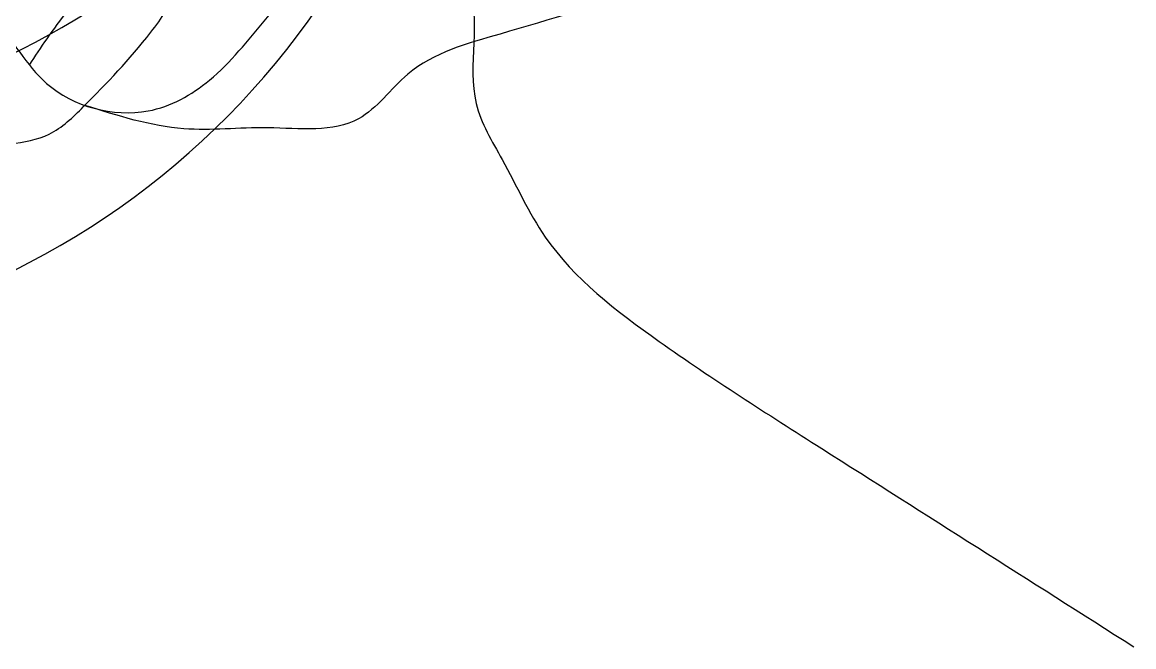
# Model space of a CAD drawing. Header units: metres. Extents: x 6005 to 6594, y -850 to -302.
# Drawn here: x 6407.4 to 6593.7, y -774.5 to -669.9 of the extents above; entities that cross this region are included whole.
import ezdxf

# ---------------------------------------------------------------- set-up
doc = ezdxf.new("R2010")
doc.units = ezdxf.units.M
doc.layers.add('_Tierras', color=51, linetype='Continuous')
doc.layers.add('S_Lineas hijos', color=71, linetype='Continuous')

msp = doc.modelspace()

# ---------------------------------------------------------------- linework, layer by layer
at = {"layer": '_Tierras', "color": 2}
for points, knots in [([(6390.81, -655.93), (6391.63, -657.94), (6394.16, -663.55), (6404.1, -669.06), (6410.71, -682.55), (6427, -687.01), (6440.05, -679.65), (6447.96, -669.34), (6457.99, -658.66), (6464.33, -650.93), (6467.86, -646.62)], [1.334968, 1.334968, 1.334968, 1.334968, 7.69349, 19.629266, 33.430488, 51.068402, 62.537464, 76.503264, 89.821045, 106.497319, 106.497319, 106.497319, 106.497319]), ([(6400.5, -691.12), (6402.13, -690.84), (6405.98, -690.17), (6412.44, -689.18), (6420.1, -681.67), (6427.07, -674.34), (6434.36, -664.31), (6429.37, -655.53), (6425.59, -650.75), (6423.49, -648.07)], [1.753303, 1.753303, 1.753303, 1.753303, 6.747244, 13.477321, 20.791468, 37.645324, 45.82867, 54.116488, 64.603901, 64.603901, 64.603901, 64.603901]), ([(6467.86, -646.62), (6470.09, -648.97), (6475.13, -654.26), (6485.95, -664.84), (6480.66, -680.99), (6488.85, -694.1), (6495.82, -709.74), (6515.93, -725.08), (6532.27, -735.46), (6541.38, -741.25), (6558.81, -752.31), (6576.24, -763.38), (6593.67, -774.45)], [0, 0, 0, 0, 9.861596, 22.187219, 42.20075, 52.547881, 67.393225, 93.252276, 125.876919, 125.876919, 125.876919, 188.271965, 188.271965, 188.271965, 188.271965]), ([(6408.64, -677.06), (6409.6, -675.56), (6412.71, -670.83), (6418.07, -664.18), (6422.78, -656.01), (6426.35, -651.8), (6428.08, -649.77)], [3.911705, 3.911705, 3.911705, 3.911705, 9.249774, 20.891103, 29.467298, 37.434978, 37.434978, 37.434978, 37.434978]), ([(6593.67, -660.69), (6577.22, -661.25), (6560.78, -661.81), (6544.34, -662.37), (6533.57, -662.74), (6514.13, -663.41), (6490.6, -671.16), (6472.65, -675.89), (6463.7, -688.96), (6448.67, -686.89), (6433.52, -688.71), (6423.43, -685.53), (6417.9, -683.78)], [-48.941722, -48.941722, -48.941722, -48.941722, 0, 0, 0, 32.03636, 57.864865, 74.726371, 85.844628, 101.129286, 115.204599, 132.259452, 132.259452, 132.259452, 132.259452])]:
    msp.add_open_spline(points, degree=3, knots=knots, dxfattribs=at)
at = {"layer": 'S_Lineas hijos'}
for centre, radius, start, end in [((6346.44, -591.04), 134.32, 182.6867, 347.6559), ((6344.1, -549.95), 139.59, 200.0606, 333.4146)]:
    msp.add_arc(centre, radius, start, end, dxfattribs=at)

doc.saveas('drawing.dxf')
